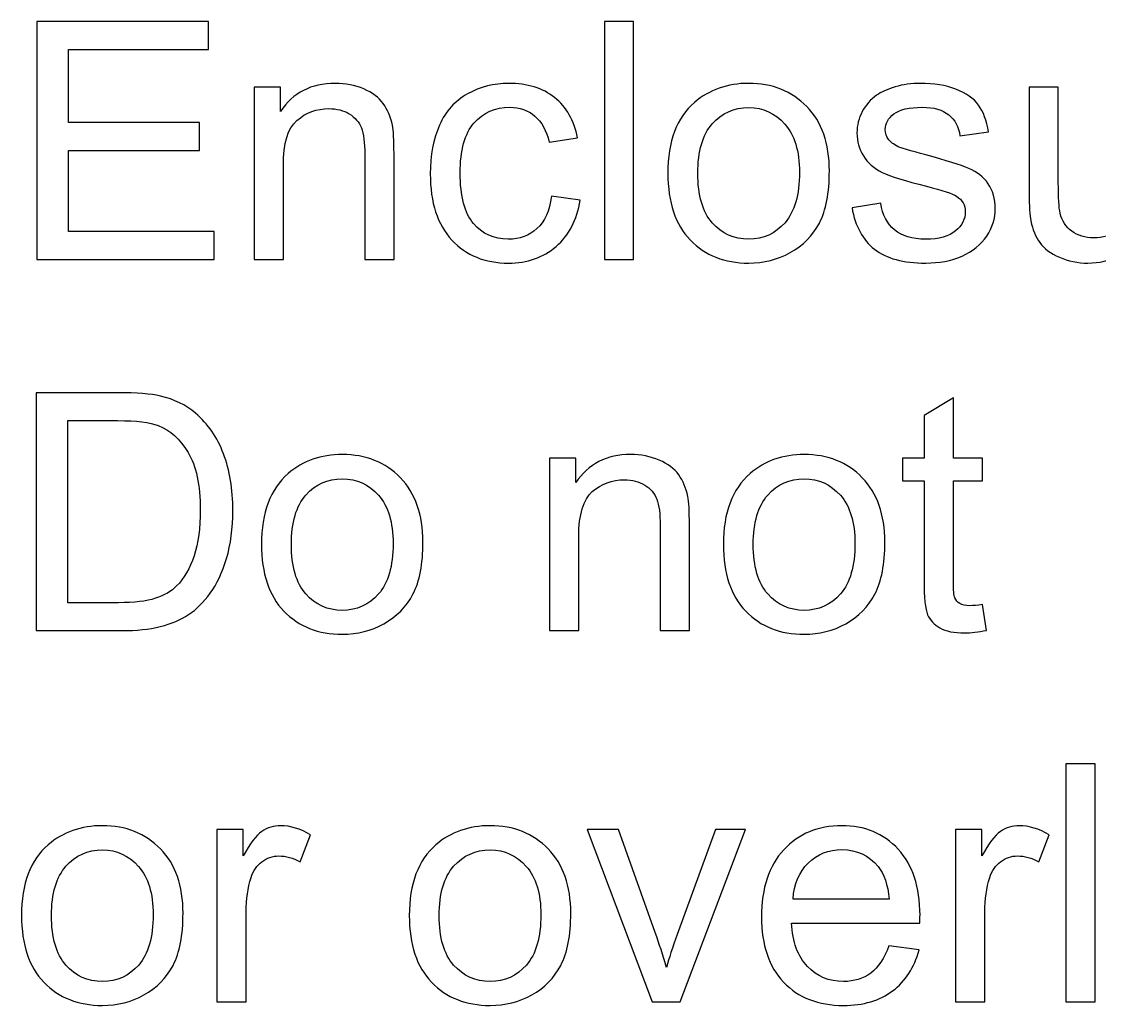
# Model space of a CAD drawing. Header units: centimetres. Extents: x 32 to 238, y -190 to 31.
# Drawn here: x 78.28 to 86.52, y -118.05 to -110.53 of the extents above; entities that cross this region are included whole.
import ezdxf

# ---------------------------------------------------------------- set-up
doc = ezdxf.new("R2010")
doc.units = ezdxf.units.CM
doc.header["$MEASUREMENT"] = 0
doc.layers.add('Layer 1', color=7, linetype='Continuous')

msp = doc.modelspace()

# ---------------------------------------------------------------- linework, layer by layer
at = {"layer": 'Layer 1', "color": 250}
for points, knots in [([(78.40125, -112.35177), (78.40125, -112.35177), (78.40125, -110.53313), (78.40125, -110.53313), (78.40125, -110.53313), (79.71443, -110.53313), (79.71443, -110.53313), (79.71443, -110.53313), (79.71443, -110.74649), (79.71443, -110.74649), (79.71443, -110.74649), (78.64255, -110.74649), (78.64255, -110.74649), (78.64255, -110.74649), (78.64255, -111.30529), (78.64255, -111.30529), (78.64255, -111.30529), (79.64585, -111.30529), (79.64585, -111.30529), (79.64585, -111.30529), (79.64585, -111.51865), (79.64585, -111.51865), (79.64585, -111.51865), (78.64255, -111.51865), (78.64255, -111.51865), (78.64255, -111.51865), (78.64255, -112.13841), (78.64255, -112.13841), (78.64255, -112.13841), (79.75761, -112.13841), (79.75761, -112.13841), (79.75761, -112.13841), (79.75761, -112.35177), (79.75761, -112.35177), (79.75761, -112.35177), (78.40125, -112.35177), (78.40125, -112.35177)], [0, 0, 0, 0, 0.0833333, 0.0833333, 0.0833333, 0.1666667, 0.1666667, 0.1666667, 0.25, 0.25, 0.25, 0.3333333, 0.3333333, 0.3333333, 0.4166667, 0.4166667, 0.4166667, 0.5, 0.5, 0.5, 0.5833333, 0.5833333, 0.5833333, 0.6666667, 0.6666667, 0.6666667, 0.75, 0.75, 0.75, 0.8333333, 0.8333333, 0.8333333, 0.9166667, 0.9166667, 0.9166667, 1, 1, 1, 1]), ([(82.73999, -112.35177), (82.73999, -112.35177), (82.73999, -110.53313), (82.73999, -110.53313), (82.73999, -110.53313), (82.96351, -110.53313), (82.96351, -110.53313), (82.96351, -110.53313), (82.96351, -112.35177), (82.96351, -112.35177), (82.96351, -112.35177), (82.73999, -112.35177), (82.73999, -112.35177)], [0, 0, 0, 0, 0.25, 0.25, 0.25, 0.5, 0.5, 0.5, 0.75, 0.75, 0.75, 1, 1, 1, 1]), ([(80.06241, -112.35177), (80.06241, -112.35177), (80.06241, -111.03351), (80.06241, -111.03351), (80.06241, -111.03351), (80.26307, -111.03351), (80.26307, -111.03351), (80.26307, -111.03351), (80.26307, -111.22062), (80.26307, -111.22062), (80.35959, -111.07711), (80.49929, -111.00557), (80.68175, -111.00557), (80.76133, -111.00557), (80.83415, -111.01996), (80.90061, -111.04833), (80.96707, -111.07669), (81.01703, -111.11437), (81.05005, -111.16051), (81.08307, -111.20665), (81.10635, -111.26169), (81.11947, -111.32519), (81.12752, -111.36667), (81.13175, -111.43906), (81.13175, -111.54236), (81.13175, -111.54236), (81.13175, -112.35177), (81.13175, -112.35177), (81.13175, -112.35177), (80.90823, -112.35177), (80.90823, -112.35177), (80.90823, -112.35177), (80.90823, -111.55082), (80.90823, -111.55082), (80.90823, -111.45981), (80.89976, -111.39165), (80.88241, -111.34678), (80.86505, -111.3019), (80.83415, -111.26592), (80.79012, -111.23883), (80.74609, -111.21216), (80.69402, -111.19861), (80.63476, -111.19861), (80.53993, -111.19861), (80.45823, -111.22867), (80.38922, -111.2892), (80.32022, -111.34932), (80.28593, -111.46404), (80.28593, -111.63253), (80.28593, -111.63253), (80.28593, -112.35177), (80.28593, -112.35177), (80.28593, -112.35177), (80.06241, -112.35177), (80.06241, -112.35177)], [0, 0, 0, 0, 0.0555556, 0.0555556, 0.0555556, 0.1111111, 0.1111111, 0.1111111, 0.1666667, 0.1666667, 0.1666667, 0.2222222, 0.2222222, 0.2222222, 0.2777778, 0.2777778, 0.2777778, 0.3333333, 0.3333333, 0.3333333, 0.3888889, 0.3888889, 0.3888889, 0.4444444, 0.4444444, 0.4444444, 0.5, 0.5, 0.5, 0.5555556, 0.5555556, 0.5555556, 0.6111111, 0.6111111, 0.6111111, 0.6666667, 0.6666667, 0.6666667, 0.7222222, 0.7222222, 0.7222222, 0.7777778, 0.7777778, 0.7777778, 0.8333333, 0.8333333, 0.8333333, 0.8888889, 0.8888889, 0.8888889, 0.9444444, 0.9444444, 0.9444444, 1, 1, 1, 1]), ([(82.33613, -111.86917), (82.33613, -111.86917), (82.55457, -111.89965), (82.55457, -111.89965), (82.53044, -112.04993), (82.46948, -112.1672), (82.37084, -112.25229), (82.27221, -112.33738), (82.15071, -112.37971), (82.0072, -112.37971), (81.82728, -112.37971), (81.6825, -112.32087), (81.57328, -112.20318), (81.46364, -112.08549), (81.40903, -111.91701), (81.40903, -111.69772), (81.40903, -111.55548), (81.43274, -111.43144), (81.47973, -111.32476), (81.52672, -111.21851), (81.59826, -111.1385), (81.69478, -111.08558), (81.79088, -111.03224), (81.89544, -111.00557), (82.00889, -111.00557), (82.15156, -111.00557), (82.26882, -111.04155), (82.35941, -111.11394), (82.45043, -111.18633), (82.50885, -111.2892), (82.53425, -111.42213), (82.53425, -111.42213), (82.31835, -111.45515), (82.31835, -111.45515), (82.29761, -111.36667), (82.2612, -111.30021), (82.20828, -111.25534), (82.15579, -111.21089), (82.09229, -111.18845), (82.01778, -111.18845), (81.90518, -111.18845), (81.81374, -111.22867), (81.74304, -111.3091), (81.67277, -111.38996), (81.63763, -111.51696), (81.63763, -111.69137), (81.63763, -111.86832), (81.6715, -111.99659), (81.73923, -112.0766), (81.80739, -112.15661), (81.89586, -112.19683), (82.00466, -112.19683), (82.09271, -112.19683), (82.16595, -112.17016), (82.22437, -112.1164), (82.28321, -112.06306), (82.32047, -111.98051), (82.33613, -111.86917)], [0, 0, 0, 0, 0.0526316, 0.0526316, 0.0526316, 0.1052632, 0.1052632, 0.1052632, 0.1578947, 0.1578947, 0.1578947, 0.2105263, 0.2105263, 0.2105263, 0.2631579, 0.2631579, 0.2631579, 0.3157895, 0.3157895, 0.3157895, 0.3684211, 0.3684211, 0.3684211, 0.4210526, 0.4210526, 0.4210526, 0.4736842, 0.4736842, 0.4736842, 0.5263158, 0.5263158, 0.5263158, 0.5789474, 0.5789474, 0.5789474, 0.6315789, 0.6315789, 0.6315789, 0.6842105, 0.6842105, 0.6842105, 0.7368421, 0.7368421, 0.7368421, 0.7894737, 0.7894737, 0.7894737, 0.8421053, 0.8421053, 0.8421053, 0.8947368, 0.8947368, 0.8947368, 0.9473684, 0.9473684, 0.9473684, 1, 1, 1, 1]), ([(83.22555, -111.69264), (83.22555, -111.44922), (83.29328, -111.26888), (83.42917, -111.15162), (83.5422, -111.05425), (83.68063, -111.00557), (83.84362, -111.00557), (84.02438, -111.00557), (84.17255, -111.06484), (84.28769, -111.18337), (84.40242, -111.30148), (84.45999, -111.46531), (84.45999, -111.67401), (84.45999, -111.84335), (84.43459, -111.97627), (84.38379, -112.07322), (84.33299, -112.17016), (84.25891, -112.24551), (84.16154, -112.29928), (84.0646, -112.35304), (83.95834, -112.37971), (83.84362, -112.37971), (83.65904, -112.37971), (83.51003, -112.32087), (83.39615, -112.20276), (83.28228, -112.08465), (83.22555, -111.91447), (83.22555, -111.69264)], [0, 0, 0, 0, 0.1111111, 0.1111111, 0.1111111, 0.2222222, 0.2222222, 0.2222222, 0.3333333, 0.3333333, 0.3333333, 0.4444444, 0.4444444, 0.4444444, 0.5555556, 0.5555556, 0.5555556, 0.6666667, 0.6666667, 0.6666667, 0.7777778, 0.7777778, 0.7777778, 0.8888889, 0.8888889, 0.8888889, 1, 1, 1, 1]), ([(84.63313, -111.95807), (84.63313, -111.95807), (84.85411, -111.92251), (84.85411, -111.92251), (84.86639, -112.01099), (84.9011, -112.07872), (84.95783, -112.12613), (85.01455, -112.17312), (85.09414, -112.19683), (85.19574, -112.19683), (85.29861, -112.19683), (85.37481, -112.17609), (85.42476, -112.13418), (85.47429, -112.09269), (85.49927, -112.04358), (85.49927, -111.98728), (85.49927, -111.9369), (85.47683, -111.89711), (85.43238, -111.86832), (85.40106, -111.84843), (85.32486, -111.82345), (85.20378, -111.79255), (85.04038, -111.75148), (84.92735, -111.71592), (84.86385, -111.68587), (84.80077, -111.65539), (84.75293, -111.6139), (84.72034, -111.56056), (84.68774, -111.50764), (84.67123, -111.4488), (84.67123, -111.38445), (84.67123, -111.32561), (84.68478, -111.27142), (84.71145, -111.22147), (84.73854, -111.17152), (84.77495, -111.13003), (84.82109, -111.09701), (84.8558, -111.07161), (84.90322, -111.05002), (84.96291, -111.03224), (85.02302, -111.01446), (85.08694, -111.00557), (85.15552, -111.00557), (85.25882, -111.00557), (85.34941, -111.02039), (85.4273, -111.05044), (85.50562, -111.08008), (85.56319, -111.12072), (85.60045, -111.17152), (85.63728, -111.22274), (85.6631, -111.2909), (85.67707, -111.37641), (85.67707, -111.37641), (85.45863, -111.40689), (85.45863, -111.40689), (85.44889, -111.33831), (85.42011, -111.28455), (85.37269, -111.24602), (85.32528, -111.2075), (85.25839, -111.18845), (85.17161, -111.18845), (85.06959, -111.18845), (84.99635, -111.20538), (84.95275, -111.23925), (84.90914, -111.27312), (84.88713, -111.31291), (84.88713, -111.35821), (84.88713, -111.38699), (84.89602, -111.41324), (84.91422, -111.43652), (84.93243, -111.46023), (84.96079, -111.48013), (84.99974, -111.49579), (85.02217, -111.50426), (85.08737, -111.52331), (85.19659, -111.55294), (85.35407, -111.59485), (85.46413, -111.62956), (85.52679, -111.65623), (85.58944, -111.6829), (85.63855, -111.72227), (85.67411, -111.77307), (85.71009, -111.8243), (85.72787, -111.8878), (85.72787, -111.964), (85.72787, -112.03808), (85.70628, -112.10793), (85.66268, -112.17355), (85.61907, -112.23916), (85.55642, -112.28996), (85.47472, -112.32595), (85.39259, -112.36193), (85.29988, -112.37971), (85.19659, -112.37971), (85.02556, -112.37971), (84.89475, -112.34415), (84.805, -112.27345), (84.71526, -112.20233), (84.65811, -112.09735), (84.63313, -111.95807)], [0, 0, 0, 0, 0.030303, 0.030303, 0.030303, 0.0606061, 0.0606061, 0.0606061, 0.0909091, 0.0909091, 0.0909091, 0.1212121, 0.1212121, 0.1212121, 0.1515152, 0.1515152, 0.1515152, 0.1818182, 0.1818182, 0.1818182, 0.2121212, 0.2121212, 0.2121212, 0.2424242, 0.2424242, 0.2424242, 0.2727273, 0.2727273, 0.2727273, 0.3030303, 0.3030303, 0.3030303, 0.3333333, 0.3333333, 0.3333333, 0.3636364, 0.3636364, 0.3636364, 0.3939394, 0.3939394, 0.3939394, 0.4242424, 0.4242424, 0.4242424, 0.4545455, 0.4545455, 0.4545455, 0.4848485, 0.4848485, 0.4848485, 0.5151515, 0.5151515, 0.5151515, 0.5454545, 0.5454545, 0.5454545, 0.5757576, 0.5757576, 0.5757576, 0.6060606, 0.6060606, 0.6060606, 0.6363636, 0.6363636, 0.6363636, 0.6666667, 0.6666667, 0.6666667, 0.6969697, 0.6969697, 0.6969697, 0.7272727, 0.7272727, 0.7272727, 0.7575758, 0.7575758, 0.7575758, 0.7878788, 0.7878788, 0.7878788, 0.8181818, 0.8181818, 0.8181818, 0.8484848, 0.8484848, 0.8484848, 0.8787879, 0.8787879, 0.8787879, 0.9090909, 0.9090909, 0.9090909, 0.9393939, 0.9393939, 0.9393939, 0.969697, 0.969697, 0.969697, 1, 1, 1, 1]), ([(86.85309, -112.35177), (86.85309, -112.35177), (86.85309, -112.15577), (86.85309, -112.15577), (86.75064, -112.3052), (86.61179, -112.37971), (86.43611, -112.37971), (86.35864, -112.37971), (86.28625, -112.36489), (86.21894, -112.33526), (86.15163, -112.3052), (86.10167, -112.26795), (86.06908, -112.22308), (86.03648, -112.17778), (86.01362, -112.12275), (86.0005, -112.05755), (85.99161, -112.01353), (85.98695, -111.9441), (85.98695, -111.84927), (85.98695, -111.84927), (85.98695, -111.03351), (85.98695, -111.03351), (85.98695, -111.03351), (86.21047, -111.03351), (86.21047, -111.03351), (86.21047, -111.03351), (86.21047, -111.76291), (86.21047, -111.76291), (86.21047, -111.87933), (86.21513, -111.95807), (86.22402, -111.99829), (86.23799, -112.05713), (86.26762, -112.10285), (86.31334, -112.13629), (86.35864, -112.16974), (86.41452, -112.18667), (86.4814, -112.18667), (86.54829, -112.18667), (86.61094, -112.16974), (86.66936, -112.13545), (86.72778, -112.10116), (86.76927, -112.05417), (86.79382, -111.99532), (86.81795, -111.93648), (86.83023, -111.85054), (86.83023, -111.73836), (86.83023, -111.73836), (86.83023, -111.03351), (86.83023, -111.03351), (86.83023, -111.03351), (87.05375, -111.03351), (87.05375, -111.03351), (87.05375, -111.03351), (87.05375, -112.35177), (87.05375, -112.35177), (87.05375, -112.35177), (86.85309, -112.35177), (86.85309, -112.35177)], [0, 0, 0, 0, 0.0526316, 0.0526316, 0.0526316, 0.1052632, 0.1052632, 0.1052632, 0.1578947, 0.1578947, 0.1578947, 0.2105263, 0.2105263, 0.2105263, 0.2631579, 0.2631579, 0.2631579, 0.3157895, 0.3157895, 0.3157895, 0.3684211, 0.3684211, 0.3684211, 0.4210526, 0.4210526, 0.4210526, 0.4736842, 0.4736842, 0.4736842, 0.5263158, 0.5263158, 0.5263158, 0.5789474, 0.5789474, 0.5789474, 0.6315789, 0.6315789, 0.6315789, 0.6842105, 0.6842105, 0.6842105, 0.7368421, 0.7368421, 0.7368421, 0.7894737, 0.7894737, 0.7894737, 0.8421053, 0.8421053, 0.8421053, 0.8947368, 0.8947368, 0.8947368, 0.9473684, 0.9473684, 0.9473684, 1, 1, 1, 1]), ([(83.45415, -111.69306), (83.45415, -111.86155), (83.49098, -111.9877), (83.56464, -112.0711), (83.63872, -112.15492), (83.73143, -112.19683), (83.84362, -112.19683), (83.95453, -112.19683), (84.04682, -112.15492), (84.1209, -112.07068), (84.19456, -111.98643), (84.23139, -111.85816), (84.23139, -111.68587), (84.23139, -111.52331), (84.19414, -111.40012), (84.12005, -111.31672), (84.04597, -111.2329), (83.95368, -111.19099), (83.84362, -111.19099), (83.73143, -111.19099), (83.63872, -111.23248), (83.56464, -111.31587), (83.49098, -111.39927), (83.45415, -111.525), (83.45415, -111.69306)], [0, 0, 0, 0, 0.125, 0.125, 0.125, 0.25, 0.25, 0.25, 0.375, 0.375, 0.375, 0.5, 0.5, 0.5, 0.625, 0.625, 0.625, 0.75, 0.75, 0.75, 0.875, 0.875, 0.875, 1, 1, 1, 1]), ([(78.39617, -115.18938), (78.39617, -115.18938), (78.39617, -113.37074), (78.39617, -113.37074), (78.39617, -113.37074), (79.0227, -113.37074), (79.0227, -113.37074), (79.1641, -113.37074), (79.27205, -113.37921), (79.34655, -113.39656), (79.45069, -113.42069), (79.53959, -113.4643), (79.61325, -113.52695), (79.70935, -113.60823), (79.78089, -113.71152), (79.82831, -113.83768), (79.87614, -113.96383), (79.89985, -114.10819), (79.89985, -114.27032), (79.89985, -114.40833), (79.88376, -114.53067), (79.85159, -114.63735), (79.81942, -114.74403), (79.77793, -114.83251), (79.72755, -114.90236), (79.67675, -114.97221), (79.62172, -115.02724), (79.56161, -115.06704), (79.50192, -115.10725), (79.42953, -115.13773), (79.34486, -115.15848), (79.25977, -115.17922), (79.1624, -115.18938), (79.05234, -115.18938), (79.05234, -115.18938), (78.39617, -115.18938), (78.39617, -115.18938)], [0, 0, 0, 0, 0.0833333, 0.0833333, 0.0833333, 0.1666667, 0.1666667, 0.1666667, 0.25, 0.25, 0.25, 0.3333333, 0.3333333, 0.3333333, 0.4166667, 0.4166667, 0.4166667, 0.5, 0.5, 0.5, 0.5833333, 0.5833333, 0.5833333, 0.6666667, 0.6666667, 0.6666667, 0.75, 0.75, 0.75, 0.8333333, 0.8333333, 0.8333333, 0.9166667, 0.9166667, 0.9166667, 1, 1, 1, 1]), ([(85.63135, -114.98999), (85.63135, -114.98999), (85.66183, -115.18726), (85.66183, -115.18726), (85.59918, -115.20039), (85.54287, -115.20716), (85.49377, -115.20716), (85.41291, -115.20716), (85.35026, -115.19446), (85.30538, -115.16864), (85.26093, -115.14281), (85.22961, -115.10937), (85.2114, -115.06746), (85.1932, -115.02555), (85.18431, -114.9375), (85.18431, -114.8033), (85.18431, -114.8033), (85.18431, -114.04384), (85.18431, -114.04384), (85.18431, -114.04384), (85.01921, -114.04384), (85.01921, -114.04384), (85.01921, -114.04384), (85.01921, -113.87112), (85.01921, -113.87112), (85.01921, -113.87112), (85.18431, -113.87112), (85.18431, -113.87112), (85.18431, -113.87112), (85.18431, -113.54515), (85.18431, -113.54515), (85.18431, -113.54515), (85.40783, -113.41096), (85.40783, -113.41096), (85.40783, -113.41096), (85.40783, -113.87112), (85.40783, -113.87112), (85.40783, -113.87112), (85.63135, -113.87112), (85.63135, -113.87112), (85.63135, -113.87112), (85.63135, -114.04384), (85.63135, -114.04384), (85.63135, -114.04384), (85.40783, -114.04384), (85.40783, -114.04384), (85.40783, -114.04384), (85.40783, -114.816), (85.40783, -114.816), (85.40783, -114.87992), (85.41164, -114.92099), (85.41968, -114.93919), (85.4273, -114.95739), (85.44, -114.97179), (85.45778, -114.98279), (85.47556, -114.99338), (85.50096, -114.99888), (85.53398, -114.99888), (85.55854, -114.99888), (85.59113, -114.99592), (85.63135, -114.98999)], [0, 0, 0, 0, 0.05, 0.05, 0.05, 0.1, 0.1, 0.1, 0.15, 0.15, 0.15, 0.2, 0.2, 0.2, 0.25, 0.25, 0.25, 0.3, 0.3, 0.3, 0.35, 0.35, 0.35, 0.4, 0.4, 0.4, 0.45, 0.45, 0.45, 0.5, 0.5, 0.5, 0.55, 0.55, 0.55, 0.6, 0.6, 0.6, 0.65, 0.65, 0.65, 0.7, 0.7, 0.7, 0.75, 0.75, 0.75, 0.8, 0.8, 0.8, 0.85, 0.85, 0.85, 0.9, 0.9, 0.9, 0.95, 0.95, 0.95, 1, 1, 1, 1]), ([(78.63747, -114.97602), (78.63747, -114.97602), (79.02524, -114.97602), (79.02524, -114.97602), (79.14505, -114.97602), (79.23903, -114.96501), (79.30718, -114.94258), (79.37534, -114.92014), (79.42953, -114.88881), (79.47017, -114.84817), (79.52689, -114.79102), (79.57134, -114.71398), (79.60309, -114.61746), (79.63484, -114.52094), (79.65093, -114.4041), (79.65093, -114.26651), (79.65093, -114.07601), (79.6196, -113.92954), (79.55737, -113.82709), (79.49514, -113.72465), (79.41937, -113.65607), (79.33004, -113.62135), (79.2657, -113.59638), (79.16198, -113.5841), (79.01889, -113.5841), (79.01889, -113.5841), (78.63747, -113.5841), (78.63747, -113.5841), (78.63747, -113.5841), (78.63747, -114.97602), (78.63747, -114.97602)], [0, 0, 0, 0, 0.1, 0.1, 0.1, 0.2, 0.2, 0.2, 0.3, 0.3, 0.3, 0.4, 0.4, 0.4, 0.5, 0.5, 0.5, 0.6, 0.6, 0.6, 0.7, 0.7, 0.7, 0.8, 0.8, 0.8, 0.9, 0.9, 0.9, 1, 1, 1, 1]), ([(80.11871, -114.53025), (80.11871, -114.28683), (80.18644, -114.10649), (80.32233, -113.98923), (80.43536, -113.89186), (80.57379, -113.84318), (80.73678, -113.84318), (80.91754, -113.84318), (81.06571, -113.90245), (81.18085, -114.02098), (81.29558, -114.13909), (81.35315, -114.30292), (81.35315, -114.51162), (81.35315, -114.68096), (81.32775, -114.81388), (81.27695, -114.91083), (81.22615, -115.00777), (81.15207, -115.08312), (81.0547, -115.13689), (80.95776, -115.19065), (80.8515, -115.21732), (80.73678, -115.21732), (80.5522, -115.21732), (80.40319, -115.15848), (80.28931, -115.04037), (80.17544, -114.92226), (80.11871, -114.75208), (80.11871, -114.53025)], [0, 0, 0, 0, 0.1111111, 0.1111111, 0.1111111, 0.2222222, 0.2222222, 0.2222222, 0.3333333, 0.3333333, 0.3333333, 0.4444444, 0.4444444, 0.4444444, 0.5555556, 0.5555556, 0.5555556, 0.6666667, 0.6666667, 0.6666667, 0.7777778, 0.7777778, 0.7777778, 0.8888889, 0.8888889, 0.8888889, 1, 1, 1, 1]), ([(82.32089, -115.18938), (82.32089, -115.18938), (82.32089, -113.87112), (82.32089, -113.87112), (82.32089, -113.87112), (82.52155, -113.87112), (82.52155, -113.87112), (82.52155, -113.87112), (82.52155, -114.05823), (82.52155, -114.05823), (82.61807, -113.91472), (82.75777, -113.84318), (82.94023, -113.84318), (83.01981, -113.84318), (83.09263, -113.85757), (83.15909, -113.88594), (83.22555, -113.9143), (83.27551, -113.95198), (83.30853, -113.99812), (83.34155, -114.04426), (83.36483, -114.0993), (83.37795, -114.1628), (83.386, -114.20428), (83.39023, -114.27667), (83.39023, -114.37997), (83.39023, -114.37997), (83.39023, -115.18938), (83.39023, -115.18938), (83.39023, -115.18938), (83.16671, -115.18938), (83.16671, -115.18938), (83.16671, -115.18938), (83.16671, -114.38843), (83.16671, -114.38843), (83.16671, -114.29742), (83.15824, -114.22926), (83.14089, -114.18439), (83.12353, -114.13951), (83.09263, -114.10353), (83.0486, -114.07644), (83.00457, -114.04977), (82.9525, -114.03622), (82.89324, -114.03622), (82.79841, -114.03622), (82.71671, -114.06628), (82.6477, -114.12681), (82.5787, -114.18693), (82.54441, -114.30165), (82.54441, -114.47014), (82.54441, -114.47014), (82.54441, -115.18938), (82.54441, -115.18938), (82.54441, -115.18938), (82.32089, -115.18938), (82.32089, -115.18938)], [0, 0, 0, 0, 0.0555556, 0.0555556, 0.0555556, 0.1111111, 0.1111111, 0.1111111, 0.1666667, 0.1666667, 0.1666667, 0.2222222, 0.2222222, 0.2222222, 0.2777778, 0.2777778, 0.2777778, 0.3333333, 0.3333333, 0.3333333, 0.3888889, 0.3888889, 0.3888889, 0.4444444, 0.4444444, 0.4444444, 0.5, 0.5, 0.5, 0.5555556, 0.5555556, 0.5555556, 0.6111111, 0.6111111, 0.6111111, 0.6666667, 0.6666667, 0.6666667, 0.7222222, 0.7222222, 0.7222222, 0.7777778, 0.7777778, 0.7777778, 0.8333333, 0.8333333, 0.8333333, 0.8888889, 0.8888889, 0.8888889, 0.9444444, 0.9444444, 0.9444444, 1, 1, 1, 1]), ([(83.64973, -114.53025), (83.64973, -114.28683), (83.71746, -114.10649), (83.85335, -113.98923), (83.96638, -113.89186), (84.10481, -113.84318), (84.2678, -113.84318), (84.44856, -113.84318), (84.59673, -113.90245), (84.71187, -114.02098), (84.8266, -114.13909), (84.88417, -114.30292), (84.88417, -114.51162), (84.88417, -114.68096), (84.85877, -114.81388), (84.80797, -114.91083), (84.75717, -115.00777), (84.68309, -115.08312), (84.58572, -115.13689), (84.48878, -115.19065), (84.38252, -115.21732), (84.2678, -115.21732), (84.08322, -115.21732), (83.93421, -115.15848), (83.82033, -115.04037), (83.70646, -114.92226), (83.64973, -114.75208), (83.64973, -114.53025)], [0, 0, 0, 0, 0.1111111, 0.1111111, 0.1111111, 0.2222222, 0.2222222, 0.2222222, 0.3333333, 0.3333333, 0.3333333, 0.4444444, 0.4444444, 0.4444444, 0.5555556, 0.5555556, 0.5555556, 0.6666667, 0.6666667, 0.6666667, 0.7777778, 0.7777778, 0.7777778, 0.8888889, 0.8888889, 0.8888889, 1, 1, 1, 1]), ([(80.34731, -114.53067), (80.34731, -114.69916), (80.38414, -114.82531), (80.4578, -114.90871), (80.53188, -114.99253), (80.62459, -115.03444), (80.73678, -115.03444), (80.84769, -115.03444), (80.93998, -114.99253), (81.01406, -114.90829), (81.08772, -114.82404), (81.12455, -114.69577), (81.12455, -114.52348), (81.12455, -114.36092), (81.0873, -114.23773), (81.01321, -114.15433), (80.93913, -114.07051), (80.84684, -114.0286), (80.73678, -114.0286), (80.62459, -114.0286), (80.53188, -114.07009), (80.4578, -114.15348), (80.38414, -114.23688), (80.34731, -114.36261), (80.34731, -114.53067)], [0, 0, 0, 0, 0.125, 0.125, 0.125, 0.25, 0.25, 0.25, 0.375, 0.375, 0.375, 0.5, 0.5, 0.5, 0.625, 0.625, 0.625, 0.75, 0.75, 0.75, 0.875, 0.875, 0.875, 1, 1, 1, 1]), ([(83.87833, -114.53067), (83.87833, -114.69916), (83.91516, -114.82531), (83.98882, -114.90871), (84.0629, -114.99253), (84.15561, -115.03444), (84.2678, -115.03444), (84.37871, -115.03444), (84.471, -114.99253), (84.54508, -114.90829), (84.61874, -114.82404), (84.65557, -114.69577), (84.65557, -114.52348), (84.65557, -114.36092), (84.61832, -114.23773), (84.54423, -114.15433), (84.47015, -114.07051), (84.37786, -114.0286), (84.2678, -114.0286), (84.15561, -114.0286), (84.0629, -114.07009), (83.98882, -114.15348), (83.91516, -114.23688), (83.87833, -114.36261), (83.87833, -114.53067)], [0, 0, 0, 0, 0.125, 0.125, 0.125, 0.25, 0.25, 0.25, 0.375, 0.375, 0.375, 0.5, 0.5, 0.5, 0.625, 0.625, 0.625, 0.75, 0.75, 0.75, 0.875, 0.875, 0.875, 1, 1, 1, 1]), ([(86.26847, -118.02699), (86.26847, -118.02699), (86.26847, -116.20835), (86.26847, -116.20835), (86.26847, -116.20835), (86.49199, -116.20835), (86.49199, -116.20835), (86.49199, -116.20835), (86.49199, -118.02699), (86.49199, -118.02699), (86.49199, -118.02699), (86.26847, -118.02699), (86.26847, -118.02699)], [0, 0, 0, 0, 0.25, 0.25, 0.25, 0.5, 0.5, 0.5, 0.75, 0.75, 0.75, 1, 1, 1, 1]), ([(78.28441, -117.36786), (78.28441, -117.12444), (78.35214, -116.9441), (78.48803, -116.82684), (78.60106, -116.72947), (78.73949, -116.68079), (78.90248, -116.68079), (79.08324, -116.68079), (79.23141, -116.74006), (79.34655, -116.85859), (79.46128, -116.9767), (79.51885, -117.14053), (79.51885, -117.34923), (79.51885, -117.51857), (79.49345, -117.65149), (79.44265, -117.74844), (79.39185, -117.84538), (79.31777, -117.92073), (79.2204, -117.9745), (79.12346, -118.02826), (79.0172, -118.05493), (78.90248, -118.05493), (78.7179, -118.05493), (78.56889, -117.99609), (78.45501, -117.87798), (78.34114, -117.75987), (78.28441, -117.58969), (78.28441, -117.36786)], [0, 0, 0, 0, 0.1111111, 0.1111111, 0.1111111, 0.2222222, 0.2222222, 0.2222222, 0.3333333, 0.3333333, 0.3333333, 0.4444444, 0.4444444, 0.4444444, 0.5555556, 0.5555556, 0.5555556, 0.6666667, 0.6666667, 0.6666667, 0.7777778, 0.7777778, 0.7777778, 0.8888889, 0.8888889, 0.8888889, 1, 1, 1, 1]), ([(79.77835, -118.02699), (79.77835, -118.02699), (79.77835, -116.70873), (79.77835, -116.70873), (79.77835, -116.70873), (79.97901, -116.70873), (79.97901, -116.70873), (79.97901, -116.70873), (79.97901, -116.91066), (79.97901, -116.91066), (80.03023, -116.8171), (80.07765, -116.7553), (80.12125, -116.72566), (80.16485, -116.69561), (80.21269, -116.68079), (80.26476, -116.68079), (80.34011, -116.68079), (80.41674, -116.7045), (80.49463, -116.75149), (80.49463, -116.75149), (80.41504, -116.95765), (80.41504, -116.95765), (80.36086, -116.92717), (80.30667, -116.91193), (80.25248, -116.91193), (80.2038, -116.91193), (80.1602, -116.92675), (80.12167, -116.95596), (80.08315, -116.98517), (80.05563, -117.02581), (80.03912, -117.07788), (80.01415, -117.15704), (80.00187, -117.24382), (80.00187, -117.33823), (80.00187, -117.33823), (80.00187, -118.02699), (80.00187, -118.02699), (80.00187, -118.02699), (79.77835, -118.02699), (79.77835, -118.02699)], [0, 0, 0, 0, 0.0769231, 0.0769231, 0.0769231, 0.1538462, 0.1538462, 0.1538462, 0.2307692, 0.2307692, 0.2307692, 0.3076923, 0.3076923, 0.3076923, 0.3846154, 0.3846154, 0.3846154, 0.4615385, 0.4615385, 0.4615385, 0.5384615, 0.5384615, 0.5384615, 0.6153846, 0.6153846, 0.6153846, 0.6923077, 0.6923077, 0.6923077, 0.7692308, 0.7692308, 0.7692308, 0.8461538, 0.8461538, 0.8461538, 0.9230769, 0.9230769, 0.9230769, 1, 1, 1, 1]), ([(81.24859, -117.36786), (81.24859, -117.12444), (81.31632, -116.9441), (81.45221, -116.82684), (81.56524, -116.72947), (81.70367, -116.68079), (81.86666, -116.68079), (82.04742, -116.68079), (82.19559, -116.74006), (82.31073, -116.85859), (82.42546, -116.9767), (82.48303, -117.14053), (82.48303, -117.34923), (82.48303, -117.51857), (82.45763, -117.65149), (82.40683, -117.74844), (82.35603, -117.84538), (82.28195, -117.92073), (82.18458, -117.9745), (82.08764, -118.02826), (81.98138, -118.05493), (81.86666, -118.05493), (81.68208, -118.05493), (81.53307, -117.99609), (81.41919, -117.87798), (81.30532, -117.75987), (81.24859, -117.58969), (81.24859, -117.36786)], [0, 0, 0, 0, 0.1111111, 0.1111111, 0.1111111, 0.2222222, 0.2222222, 0.2222222, 0.3333333, 0.3333333, 0.3333333, 0.4444444, 0.4444444, 0.4444444, 0.5555556, 0.5555556, 0.5555556, 0.6666667, 0.6666667, 0.6666667, 0.7777778, 0.7777778, 0.7777778, 0.8888889, 0.8888889, 0.8888889, 1, 1, 1, 1]), ([(84.91423, -117.60027), (84.91423, -117.60027), (85.14537, -117.63075), (85.14537, -117.63075), (85.10939, -117.76495), (85.04208, -117.86951), (84.94386, -117.94359), (84.84565, -118.01768), (84.72034, -118.05493), (84.56752, -118.05493), (84.37533, -118.05493), (84.22293, -117.99566), (84.11032, -117.87713), (83.99771, -117.75902), (83.94141, -117.59265), (83.94141, -117.37887), (83.94141, -117.15789), (83.99814, -116.98601), (84.11201, -116.86409), (84.22589, -116.74175), (84.37363, -116.68079), (84.55524, -116.68079), (84.73093, -116.68079), (84.87444, -116.74048), (84.98577, -116.86028), (85.09711, -116.98009), (85.15299, -117.14857), (85.15299, -117.36574), (85.15299, -117.37887), (85.15257, -117.39876), (85.15172, -117.42501), (85.15172, -117.42501), (84.17001, -117.42501), (84.17001, -117.42501), (84.17848, -117.56937), (84.21912, -117.68028), (84.29278, -117.7569), (84.36601, -117.83353), (84.45788, -117.87205), (84.56752, -117.87205), (84.64922, -117.87205), (84.71907, -117.85046), (84.77665, -117.80728), (84.83464, -117.7641), (84.88036, -117.6951), (84.91423, -117.60027)], [0, 0, 0, 0, 0.0666667, 0.0666667, 0.0666667, 0.1333333, 0.1333333, 0.1333333, 0.2, 0.2, 0.2, 0.2666667, 0.2666667, 0.2666667, 0.3333333, 0.3333333, 0.3333333, 0.4, 0.4, 0.4, 0.4666667, 0.4666667, 0.4666667, 0.5333333, 0.5333333, 0.5333333, 0.6, 0.6, 0.6, 0.6666667, 0.6666667, 0.6666667, 0.7333333, 0.7333333, 0.7333333, 0.8, 0.8, 0.8, 0.8666667, 0.8666667, 0.8666667, 0.9333333, 0.9333333, 0.9333333, 1, 1, 1, 1]), ([(85.42519, -118.02699), (85.42519, -118.02699), (85.42519, -116.70873), (85.42519, -116.70873), (85.42519, -116.70873), (85.62585, -116.70873), (85.62585, -116.70873), (85.62585, -116.70873), (85.62585, -116.91066), (85.62585, -116.91066), (85.67707, -116.8171), (85.72449, -116.7553), (85.76809, -116.72566), (85.81169, -116.69561), (85.85953, -116.68079), (85.9116, -116.68079), (85.98695, -116.68079), (86.06358, -116.7045), (86.14147, -116.75149), (86.14147, -116.75149), (86.06188, -116.95765), (86.06188, -116.95765), (86.0077, -116.92717), (85.95351, -116.91193), (85.89932, -116.91193), (85.85064, -116.91193), (85.80704, -116.92675), (85.76851, -116.95596), (85.72999, -116.98517), (85.70247, -117.02581), (85.68596, -117.07788), (85.66099, -117.15704), (85.64871, -117.24382), (85.64871, -117.33823), (85.64871, -117.33823), (85.64871, -118.02699), (85.64871, -118.02699), (85.64871, -118.02699), (85.42519, -118.02699), (85.42519, -118.02699)], [0, 0, 0, 0, 0.0769231, 0.0769231, 0.0769231, 0.1538462, 0.1538462, 0.1538462, 0.2307692, 0.2307692, 0.2307692, 0.3076923, 0.3076923, 0.3076923, 0.3846154, 0.3846154, 0.3846154, 0.4615385, 0.4615385, 0.4615385, 0.5384615, 0.5384615, 0.5384615, 0.6153846, 0.6153846, 0.6153846, 0.6923077, 0.6923077, 0.6923077, 0.7692308, 0.7692308, 0.7692308, 0.8461538, 0.8461538, 0.8461538, 0.9230769, 0.9230769, 0.9230769, 1, 1, 1, 1]), ([(83.10533, -118.02699), (83.10533, -118.02699), (82.60791, -116.70873), (82.60791, -116.70873), (82.60791, -116.70873), (82.84709, -116.70873), (82.84709, -116.70873), (82.84709, -116.70873), (83.12903, -117.49825), (83.12903, -117.49825), (83.15951, -117.58334), (83.18788, -117.67181), (83.2137, -117.76368), (83.2336, -117.69425), (83.26111, -117.61085), (83.2971, -117.51306), (83.2971, -117.51306), (83.59004, -116.70873), (83.59004, -116.70873), (83.59004, -116.70873), (83.81949, -116.70873), (83.81949, -116.70873), (83.81949, -116.70873), (83.32038, -118.02699), (83.32038, -118.02699), (83.32038, -118.02699), (83.10533, -118.02699), (83.10533, -118.02699)], [0, 0, 0, 0, 0.1111111, 0.1111111, 0.1111111, 0.2222222, 0.2222222, 0.2222222, 0.3333333, 0.3333333, 0.3333333, 0.4444444, 0.4444444, 0.4444444, 0.5555556, 0.5555556, 0.5555556, 0.6666667, 0.6666667, 0.6666667, 0.7777778, 0.7777778, 0.7777778, 0.8888889, 0.8888889, 0.8888889, 1, 1, 1, 1]), ([(78.51301, -117.36828), (78.51301, -117.53677), (78.54984, -117.66292), (78.6235, -117.74632), (78.69758, -117.83014), (78.79029, -117.87205), (78.90248, -117.87205), (79.01339, -117.87205), (79.10568, -117.83014), (79.17976, -117.7459), (79.25342, -117.66165), (79.29025, -117.53338), (79.29025, -117.36109), (79.29025, -117.19853), (79.253, -117.07534), (79.17891, -116.99194), (79.10483, -116.90812), (79.01254, -116.86621), (78.90248, -116.86621), (78.79029, -116.86621), (78.69758, -116.9077), (78.6235, -116.99109), (78.54984, -117.07449), (78.51301, -117.20022), (78.51301, -117.36828)], [0, 0, 0, 0, 0.125, 0.125, 0.125, 0.25, 0.25, 0.25, 0.375, 0.375, 0.375, 0.5, 0.5, 0.5, 0.625, 0.625, 0.625, 0.75, 0.75, 0.75, 0.875, 0.875, 0.875, 1, 1, 1, 1]), ([(81.47719, -117.36828), (81.47719, -117.53677), (81.51402, -117.66292), (81.58768, -117.74632), (81.66176, -117.83014), (81.75447, -117.87205), (81.86666, -117.87205), (81.97757, -117.87205), (82.06986, -117.83014), (82.14394, -117.7459), (82.2176, -117.66165), (82.25443, -117.53338), (82.25443, -117.36109), (82.25443, -117.19853), (82.21718, -117.07534), (82.14309, -116.99194), (82.06901, -116.90812), (81.97672, -116.86621), (81.86666, -116.86621), (81.75447, -116.86621), (81.66176, -116.9077), (81.58768, -116.99109), (81.51402, -117.07449), (81.47719, -117.20022), (81.47719, -117.36828)], [0, 0, 0, 0, 0.125, 0.125, 0.125, 0.25, 0.25, 0.25, 0.375, 0.375, 0.375, 0.5, 0.5, 0.5, 0.625, 0.625, 0.625, 0.75, 0.75, 0.75, 0.875, 0.875, 0.875, 1, 1, 1, 1]), ([(84.18271, -117.24213), (84.18271, -117.24213), (84.91677, -117.24213), (84.91677, -117.24213), (84.90703, -117.13122), (84.87867, -117.04824), (84.83253, -116.99279), (84.76183, -116.90685), (84.66954, -116.86367), (84.55651, -116.86367), (84.45407, -116.86367), (84.36813, -116.89796), (84.29828, -116.96654), (84.22885, -117.03512), (84.19033, -117.12698), (84.18271, -117.24213)], [0, 0, 0, 0, 0.2, 0.2, 0.2, 0.4, 0.4, 0.4, 0.6, 0.6, 0.6, 0.8, 0.8, 0.8, 1, 1, 1, 1])]:
    msp.add_open_spline(points, degree=3, knots=knots, dxfattribs=at)

doc.saveas('drawing.dxf')
